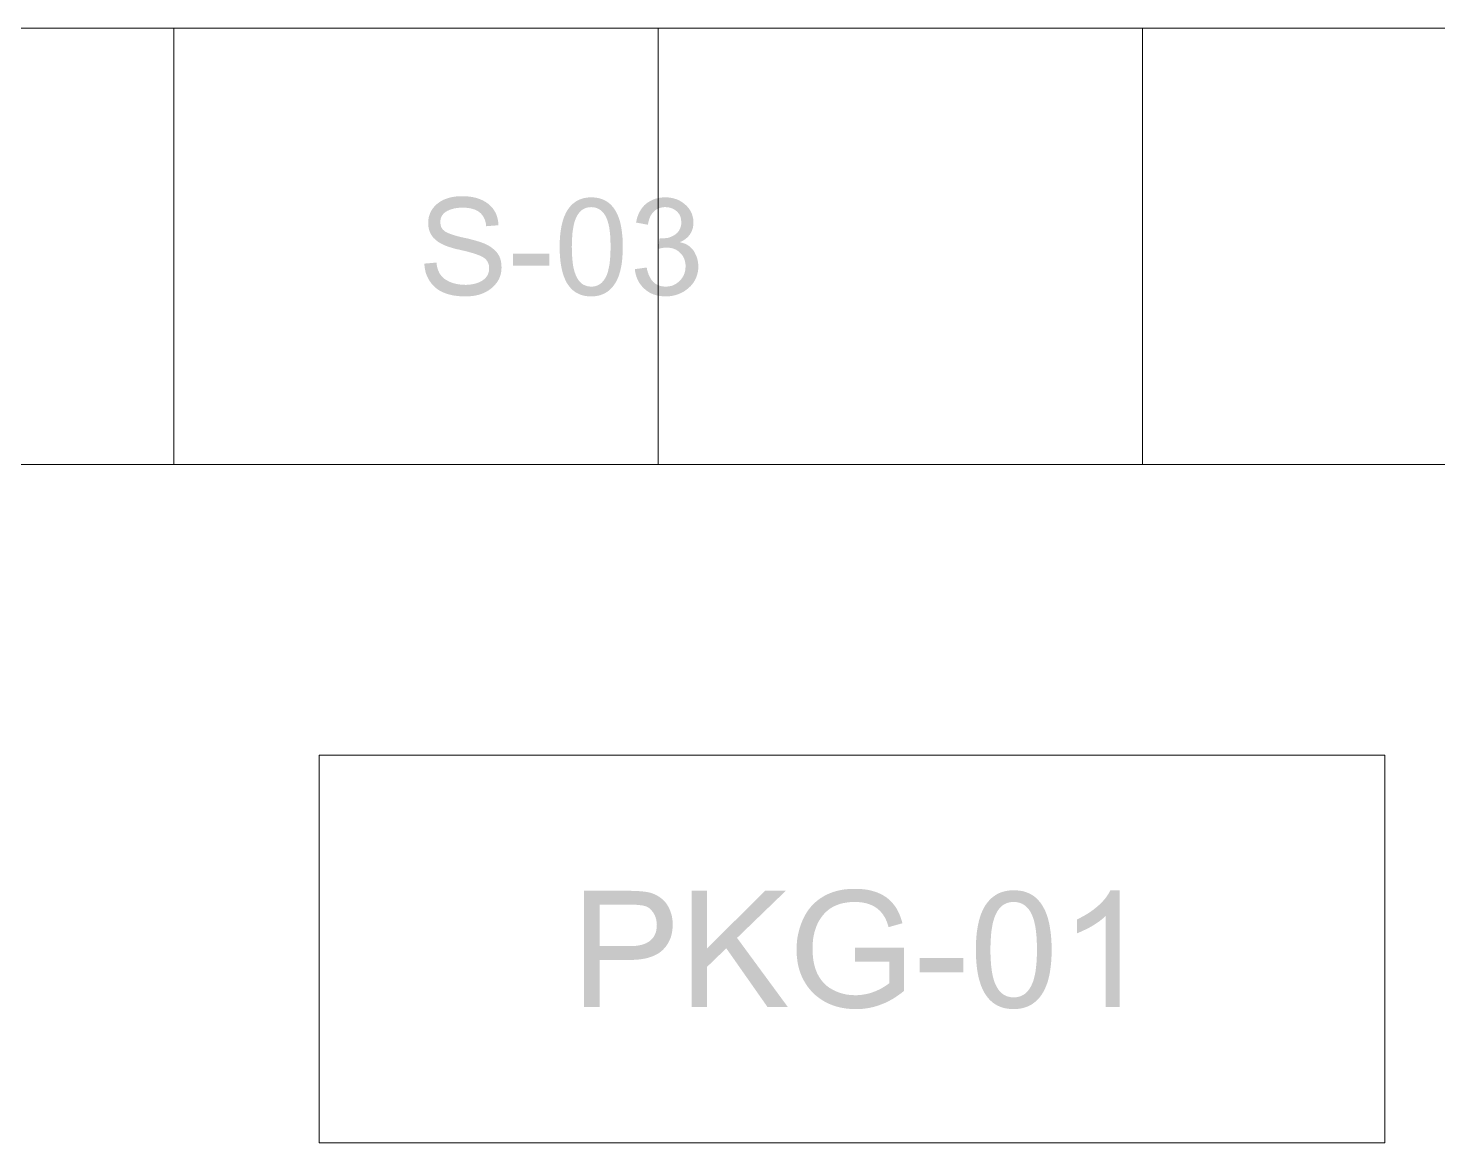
# Model space of a CAD drawing. Header units: millimetres. Extents: x -1336 to 24201, y -1370 to 16142.
# Drawn here: x 850 to 2305, y 900 to 2050 of the extents above; entities that cross this region are included whole.
import ezdxf

# ---------------------------------------------------------------- set-up
doc = ezdxf.new("R2010")
doc.units = ezdxf.units.MM
for name, color, linetype, lineweight in [('A-ANNO-TEXT', 7, 'Continuous', 13), ('A-FURN-GEN', 7, 'Continuous', 13), ('A-STOR-RACK', 7, 'Continuous', 13)]:
    doc.layers.add(name, color=color, linetype=linetype, lineweight=lineweight)

msp = doc.modelspace()

# ---------------------------------------------------------------- hatches: boundary and pattern name
at = {"layer": 'A-ANNO-TEXT'}
h = msp.add_hatch(color=7, dxfattribs=at)
h.paths.add_polyline_path([(1322.4, 1845.7), (1322.3, 1846.8), (1322.2, 1848), (1322, 1849.1), (1321.7, 1850.1), (1321.4, 1851.2), (1321.1, 1852.2), (1320.7, 1853.1), (1320.3, 1854), (1319.9, 1854.9), (1319.4, 1855.8), (1318.8, 1856.6), (1318.3, 1857.3), (1317.6, 1858.1), (1317, 1858.8), (1316.3, 1859.4), (1315.6, 1860), (1314.8, 1860.6), (1314, 1861.2), (1313.1, 1861.7), (1312.2, 1862.1), (1311.2, 1862.6), (1310.3, 1863), (1309.2, 1863.3), (1308.2, 1863.6), (1307.1, 1863.9), (1305.9, 1864.2), (1304.7, 1864.4), (1303.5, 1864.5), (1302.2, 1864.7), (1300.9, 1864.8), (1299.6, 1864.8), (1298.2, 1864.8), (1296.9, 1864.8), (1295.7, 1864.8), (1294.5, 1864.7), (1293.3, 1864.6), (1292.1, 1864.5), (1291, 1864.3), (1289.9, 1864.1), (1288.9, 1863.9), (1287.9, 1863.6), (1286.9, 1863.3), (1285.9, 1863), (1285, 1862.7), (1284.1, 1862.3), (1283.2, 1861.9), (1282.3, 1861.5), (1281.5, 1861), (1280.7, 1860.5), (1280, 1860), (1279.3, 1859.5), (1278.7, 1858.9), (1278.1, 1858.3), (1277.6, 1857.7), (1277.1, 1857), (1276.7, 1856.3), (1276.3, 1855.6), (1276, 1854.9), (1275.7, 1854.1), (1275.5, 1853.3), (1275.3, 1852.5), (1275.2, 1851.7), (1275.1, 1850.8), (1275.1, 1849.9), (1275.1, 1849.1), (1275.2, 1848.3), (1275.3, 1847.6), (1275.4, 1846.9), (1275.6, 1846.2), (1275.8, 1845.5), (1276, 1844.9), (1276.3, 1844.2), (1276.7, 1843.7), (1277, 1843.1), (1277.4, 1842.6), (1277.9, 1842), (1278.4, 1841.6), (1278.9, 1841.1), (1279.4, 1840.7), (1280, 1840.2), (1280.7, 1839.8), (1281.4, 1839.5), (1282.2, 1839.1), (1283.1, 1838.7), (1284, 1838.3), (1285, 1837.9), (1286.1, 1837.5), (1287.3, 1837.1), (1288.5, 1836.7), (1289.8, 1836.3), (1291.1, 1835.9), (1292.5, 1835.5), (1294.1, 1835.1), (1295.6, 1834.7), (1297.3, 1834.3), (1299, 1833.9), (1302, 1833.3), (1304.9, 1832.6), (1307.6, 1831.9), (1310.2, 1831.2), (1312.7, 1830.5), (1315, 1829.8), (1317.2, 1829.1), (1319.2, 1828.3), (1321.2, 1827.6), (1323, 1826.7), (1324.8, 1825.7), (1326.5, 1824.7), (1328.2, 1823.5), (1329.7, 1822.3), (1331.2, 1820.9), (1332.7, 1819.4), (1333.4, 1818.7), (1334, 1817.9), (1334.6, 1817), (1335.1, 1816.2), (1335.6, 1815.3), (1336.1, 1814.3), (1336.5, 1813.4), (1336.9, 1812.4), (1337.2, 1811.3), (1337.5, 1810.3), (1337.7, 1809.2), (1337.9, 1808.1), (1338.1, 1806.9), (1338.2, 1805.7), (1338.2, 1804.5), (1338.3, 1803.2), (1338.2, 1801.6), (1338.1, 1800.1), (1337.9, 1798.6), (1337.6, 1797.1), (1337.3, 1795.6), (1336.8, 1794.2), (1336.3, 1792.8), (1335.7, 1791.4), (1335, 1790.1), (1334.3, 1788.8), (1333.4, 1787.6), (1332.5, 1786.4), (1331.5, 1785.2), (1330.4, 1784), (1329.2, 1782.9), (1328, 1781.8), (1326.7, 1780.8), (1325.3, 1779.8), (1323.9, 1778.9), (1322.5, 1778.1), (1321, 1777.3), (1319.4, 1776.6), (1317.8, 1776), (1316.2, 1775.4), (1314.5, 1774.9), (1312.7, 1774.5), (1310.9, 1774.1), (1309.1, 1773.8), (1307.2, 1773.6), (1305.3, 1773.4), (1303.3, 1773.3), (1301.2, 1773.3), (1298.6, 1773.3), (1296.1, 1773.4), (1293.7, 1773.6), (1291.4, 1773.9), (1289.1, 1774.2), (1286.9, 1774.6), (1284.8, 1775.1), (1282.8, 1775.6), (1280.9, 1776.3), (1279, 1777), (1277.3, 1777.7), (1275.6, 1778.6), (1274, 1779.5), (1272.5, 1780.5), (1271, 1781.6), (1269.7, 1782.7), (1268.4, 1783.9), (1267.2, 1785.1), (1266.1, 1786.4), (1265.1, 1787.8), (1264.1, 1789.1), (1263.2, 1790.6), (1262.4, 1792), (1261.7, 1793.5), (1261, 1795.1), (1260.4, 1796.7), (1259.9, 1798.3), (1259.5, 1800), (1259.2, 1801.7), (1258.9, 1803.5), (1258.7, 1805.3), (1258.6, 1807.1), (1271.1, 1808.2), (1271.3, 1806.7), (1271.5, 1805.3), (1271.7, 1803.9), (1272.1, 1802.6), (1272.4, 1801.4), (1272.9, 1800.1), (1273.4, 1799), (1273.9, 1797.8), (1274.5, 1796.8), (1275.2, 1795.8), (1275.9, 1794.8), (1276.7, 1793.9), (1277.5, 1793), (1278.4, 1792.2), (1279.4, 1791.4), (1280.4, 1790.7), (1281.5, 1790.1), (1282.6, 1789.4), (1283.7, 1788.9), (1284.8, 1788.3), (1286, 1787.8), (1287.2, 1787.4), (1288.4, 1787), (1289.7, 1786.6), (1291, 1786.3), (1292.3, 1786), (1293.6, 1785.8), (1295, 1785.6), (1296.4, 1785.4), (1297.8, 1785.3), (1299.2, 1785.3), (1300.7, 1785.2), (1302.1, 1785.2), (1303.4, 1785.3), (1304.7, 1785.4), (1306, 1785.5), (1307.2, 1785.7), (1308.4, 1785.9), (1309.6, 1786.1), (1310.7, 1786.4), (1311.8, 1786.7), (1312.9, 1787), (1314, 1787.4), (1315, 1787.8), (1315.9, 1788.2), (1316.9, 1788.7), (1317.8, 1789.2), (1318.7, 1789.8), (1319.5, 1790.4), (1320.3, 1791), (1321, 1791.6), (1321.7, 1792.3), (1322.3, 1793), (1322.8, 1793.7), (1323.3, 1794.4), (1323.8, 1795.2), (1324.2, 1796), (1324.5, 1796.8), (1324.8, 1797.6), (1325.1, 1798.5), (1325.3, 1799.4), (1325.4, 1800.3), (1325.5, 1801.2), (1325.5, 1802.2), (1325.5, 1803.2), (1325.4, 1804.2), (1325.3, 1805.1), (1325.1, 1806), (1324.8, 1806.9), (1324.5, 1807.7), (1324.1, 1808.5), (1323.7, 1809.3), (1323.2, 1810), (1322.7, 1810.7), (1322.1, 1811.4), (1321.5, 1812), (1320.8, 1812.6), (1320, 1813.1), (1319.2, 1813.7), (1318.3, 1814.2), (1317.4, 1814.6), (1316.4, 1815.1), (1315.3, 1815.6), (1314.2, 1816), (1312.9, 1816.5), (1311.6, 1817), (1310.2, 1817.4), (1308.8, 1817.9), (1307.2, 1818.3), (1305.6, 1818.8), (1303.9, 1819.3), (1302.1, 1819.7), (1300.3, 1820.2), (1298.4, 1820.6), (1296.4, 1821.1), (1294.3, 1821.6), (1292.2, 1822), (1290.2, 1822.5), (1288.3, 1823), (1286.5, 1823.6), (1284.7, 1824.1), (1283, 1824.7), (1281.3, 1825.3), (1279.8, 1825.9), (1278.3, 1826.6), (1276.9, 1827.3), (1275.6, 1828), (1274.3, 1828.7), (1273.1, 1829.4), (1272, 1830.2), (1271, 1831), (1270, 1831.8), (1269.1, 1832.7), (1268.2, 1833.5), (1267.5, 1834.4), (1266.7, 1835.4), (1266.1, 1836.3), (1265.5, 1837.3), (1264.9, 1838.4), (1264.4, 1839.4), (1264, 1840.5), (1263.6, 1841.6), (1263.3, 1842.8), (1263, 1844), (1262.8, 1845.2), (1262.7, 1846.4), (1262.6, 1847.7), (1262.6, 1849), (1262.6, 1850.5), (1262.7, 1851.9), (1262.9, 1853.4), (1263.1, 1854.8), (1263.5, 1856.1), (1263.9, 1857.4), (1264.4, 1858.7), (1264.9, 1860), (1265.5, 1861.2), (1266.2, 1862.4), (1267, 1863.6), (1267.8, 1864.7), (1268.8, 1865.8), (1269.8, 1866.8), (1270.8, 1867.9), (1272, 1868.9), (1273.2, 1869.8), (1274.4, 1870.7), (1275.7, 1871.5), (1277.1, 1872.3), (1278.5, 1873), (1280, 1873.6), (1281.5, 1874.2), (1283.1, 1874.7), (1284.7, 1875.2), (1286.4, 1875.6), (1288.1, 1875.9), (1289.9, 1876.2), (1291.8, 1876.4), (1293.7, 1876.6), (1295.6, 1876.7), (1297.6, 1876.7), (1299.7, 1876.7), (1301.7, 1876.6), (1303.6, 1876.4), (1305.5, 1876.2), (1307.4, 1875.9), (1309.2, 1875.6), (1310.9, 1875.2), (1312.6, 1874.8), (1314.3, 1874.2), (1315.9, 1873.7), (1317.4, 1873), (1318.9, 1872.3), (1320.4, 1871.5), (1321.8, 1870.7), (1323.1, 1869.8), (1324.4, 1868.9), (1325.6, 1867.9), (1326.8, 1866.8), (1327.9, 1865.7), (1328.9, 1864.6), (1329.8, 1863.4), (1330.6, 1862.1), (1331.4, 1860.8), (1332.1, 1859.4), (1332.8, 1858), (1333.3, 1856.6), (1333.8, 1855), (1334.2, 1853.5), (1334.6, 1851.9), (1334.8, 1850.2), (1335, 1848.5), (1335.1, 1846.7), (1322.4, 1845.7)])
h.paths.add_polyline_path([(1387.5, 1805), (1350, 1805), (1350, 1817.4), (1387.5, 1817.4), (1387.5, 1805)])
h.paths.add_polyline_path([(1430.8, 1875.5), (1432.8, 1875.4), (1434.8, 1875.3), (1436.7, 1875), (1438.5, 1874.7), (1440.2, 1874.2), (1441.9, 1873.7), (1443.5, 1873), (1445.1, 1872.3), (1446.6, 1871.4), (1448, 1870.5), (1449.4, 1869.4), (1450.7, 1868.3), (1451.9, 1867), (1453.1, 1865.7), (1454.2, 1864.2), (1455.3, 1862.7), (1456.3, 1861), (1457.2, 1859.3), (1458.1, 1857.4), (1458.9, 1855.5), (1459.6, 1853.4), (1460.3, 1851.3), (1460.9, 1849), (1461.4, 1846.7), (1461.9, 1844.3), (1462.3, 1841.7), (1462.6, 1839.1), (1462.9, 1836.3), (1463.2, 1833.5), (1463.3, 1830.5), (1463.4, 1827.5), (1463.4, 1824.3), (1463.4, 1821.1), (1463.3, 1818.1), (1463.1, 1815.1), (1462.9, 1812.2), (1462.6, 1809.5), (1462.3, 1806.8), (1461.8, 1804.2), (1461.3, 1801.8), (1460.8, 1799.4), (1460.1, 1797.2), (1459.5, 1795), (1458.7, 1793), (1457.9, 1791.1), (1457, 1789.2), (1456, 1787.5), (1455, 1785.9), (1453.9, 1784.4), (1452.8, 1782.9), (1451.6, 1781.6), (1450.3, 1780.4), (1449, 1779.2), (1447.7, 1778.2), (1446.2, 1777.3), (1444.8, 1776.4), (1443.2, 1775.7), (1441.6, 1775.1), (1440, 1774.5), (1438.3, 1774.1), (1436.5, 1773.7), (1434.7, 1773.5), (1432.8, 1773.3), (1430.8, 1773.3), (1428.8, 1773.3), (1426.9, 1773.5), (1425, 1773.7), (1423.2, 1774.1), (1421.5, 1774.5), (1419.8, 1775.1), (1418.2, 1775.7), (1416.6, 1776.5), (1415.1, 1777.3), (1413.7, 1778.3), (1412.3, 1779.3), (1411, 1780.5), (1409.8, 1781.7), (1408.6, 1783.1), (1407.5, 1784.5), (1406.4, 1786.1), (1405.4, 1787.7), (1404.5, 1789.4), (1403.7, 1791.3), (1402.9, 1793.2), (1402.1, 1795.3), (1401.5, 1797.4), (1400.9, 1799.7), (1400.3, 1802), (1399.9, 1804.4), (1399.4, 1807), (1399.1, 1809.6), (1398.8, 1812.4), (1398.6, 1815.2), (1398.4, 1818.1), (1398.3, 1821.2), (1398.3, 1824.3), (1398.3, 1827.5), (1398.4, 1830.6), (1398.6, 1833.5), (1398.8, 1836.4), (1399.1, 1839.2), (1399.5, 1841.9), (1399.9, 1844.4), (1400.4, 1846.9), (1401, 1849.2), (1401.6, 1851.5), (1402.3, 1853.6), (1403, 1855.7), (1403.9, 1857.6), (1404.7, 1859.5), (1405.7, 1861.2), (1406.7, 1862.8), (1407.8, 1864.4), (1408.9, 1865.8), (1410.1, 1867.1), (1411.4, 1868.4), (1412.7, 1869.5), (1414.1, 1870.5), (1415.5, 1871.5), (1417, 1872.3), (1418.5, 1873.1), (1420.1, 1873.7), (1421.7, 1874.2), (1423.4, 1874.7), (1425.2, 1875), (1427, 1875.3), (1428.9, 1875.4), (1430.8, 1875.5)])
h.paths.add_polyline_path([(1430.8, 1783.4), (1432, 1783.4), (1433.2, 1783.5), (1434.4, 1783.7), (1435.5, 1784), (1436.5, 1784.3), (1437.6, 1784.7), (1438.6, 1785.2), (1439.5, 1785.8), (1440.4, 1786.4), (1441.3, 1787.1), (1442.1, 1787.9), (1442.9, 1788.8), (1443.7, 1789.7), (1444.4, 1790.7), (1445.1, 1791.8), (1445.8, 1793), (1446.4, 1794.2), (1447, 1795.6), (1447.5, 1797), (1448, 1798.5), (1448.4, 1800.2), (1448.8, 1801.9), (1449.2, 1803.7), (1449.6, 1805.6), (1449.9, 1807.6), (1450.1, 1809.7), (1450.3, 1811.9), (1450.5, 1814.2), (1450.6, 1816.6), (1450.7, 1819.1), (1450.8, 1821.6), (1450.8, 1824.3), (1450.8, 1826.2), (1450.8, 1828), (1450.7, 1829.8), (1450.7, 1831.5), (1450.6, 1833.2), (1450.5, 1834.8), (1450.4, 1836.3), (1450.3, 1837.8), (1450.1, 1839.3), (1450, 1840.7), (1449.8, 1842.1), (1449.6, 1843.4), (1449.4, 1844.7), (1449.1, 1845.9), (1448.9, 1847), (1448.6, 1848.2), (1448, 1850.3), (1447.4, 1852.2), (1446.6, 1854.1), (1445.8, 1855.7), (1445, 1857.3), (1444, 1858.7), (1443, 1860), (1441.9, 1861.1), (1440.8, 1862.1), (1439.5, 1863), (1438.2, 1863.7), (1436.9, 1864.3), (1435.4, 1864.8), (1433.9, 1865.1), (1432.3, 1865.3), (1430.7, 1865.4), (1429.5, 1865.3), (1428.3, 1865.2), (1427.2, 1865), (1426.1, 1864.8), (1425, 1864.4), (1424, 1864), (1423, 1863.5), (1422, 1862.9), (1421.1, 1862.3), (1420.3, 1861.6), (1419.4, 1860.8), (1418.6, 1859.9), (1417.9, 1858.9), (1417.1, 1857.9), (1416.5, 1856.8), (1415.8, 1855.6), (1415.2, 1854.4), (1414.7, 1853), (1414.1, 1851.6), (1413.6, 1850), (1413.2, 1848.4), (1412.8, 1846.7), (1412.4, 1844.8), (1412.1, 1842.9), (1411.8, 1840.9), (1411.5, 1838.8), (1411.3, 1836.6), (1411.2, 1834.4), (1411, 1832), (1410.9, 1829.5), (1410.9, 1827), (1410.8, 1824.3), (1410.9, 1822.5), (1410.9, 1820.7), (1410.9, 1818.9), (1411, 1817.2), (1411.1, 1815.6), (1411.2, 1814), (1411.3, 1812.4), (1411.4, 1810.9), (1411.6, 1809.5), (1411.7, 1808.1), (1411.9, 1806.7), (1412.1, 1805.4), (1412.3, 1804.1), (1412.6, 1802.9), (1412.8, 1801.8), (1413.1, 1800.6), (1413.7, 1798.5), (1414.4, 1796.6), (1415.1, 1794.7), (1415.9, 1793), (1416.8, 1791.5), (1417.7, 1790.1), (1418.7, 1788.8), (1419.8, 1787.7), (1420.9, 1786.7), (1422.1, 1785.8), (1423.4, 1785.1), (1424.8, 1784.5), (1426.2, 1784), (1427.7, 1783.7), (1429.2, 1783.5), (1430.8, 1783.4)])
h.paths.add_polyline_path([(1522.6, 1829.1), (1523.8, 1828.8), (1524.9, 1828.6), (1526, 1828.2), (1527, 1827.9), (1528, 1827.5), (1529, 1827), (1529.9, 1826.5), (1530.8, 1826), (1531.6, 1825.4), (1532.5, 1824.8), (1533.3, 1824.1), (1534, 1823.4), (1534.7, 1822.6), (1535.4, 1821.8), (1536.1, 1821), (1536.7, 1820.1), (1537.8, 1818.3), (1538.7, 1816.4), (1539.6, 1814.5), (1540.2, 1812.6), (1540.7, 1810.6), (1541.1, 1808.6), (1541.3, 1806.6), (1541.4, 1804.5), (1541.4, 1802.8), (1541.3, 1801.1), (1541.1, 1799.5), (1540.8, 1798), (1540.4, 1796.4), (1540, 1794.9), (1539.5, 1793.5), (1538.9, 1792), (1538.3, 1790.7), (1537.5, 1789.3), (1536.7, 1788), (1535.8, 1786.7), (1534.9, 1785.5), (1533.8, 1784.3), (1532.7, 1783.2), (1531.5, 1782.1), (1530.2, 1781), (1528.9, 1780), (1527.6, 1779.1), (1526.3, 1778.2), (1524.9, 1777.4), (1523.5, 1776.7), (1522, 1776.1), (1520.6, 1775.5), (1519.1, 1775), (1517.5, 1774.5), (1516, 1774.2), (1514.4, 1773.8), (1512.8, 1773.6), (1511.1, 1773.4), (1509.4, 1773.3), (1507.7, 1773.3), (1506.1, 1773.3), (1504.5, 1773.4), (1502.9, 1773.6), (1501.4, 1773.8), (1499.9, 1774), (1498.4, 1774.4), (1497, 1774.8), (1495.6, 1775.2), (1494.3, 1775.7), (1493, 1776.3), (1491.7, 1776.9), (1490.5, 1777.6), (1489.3, 1778.4), (1488.1, 1779.2), (1487, 1780.1), (1485.9, 1781), (1484.8, 1782), (1483.8, 1783), (1482.9, 1784.1), (1482, 1785.2), (1481.2, 1786.3), (1480.4, 1787.5), (1479.7, 1788.7), (1479.1, 1790), (1478.5, 1791.2), (1477.9, 1792.6), (1477.4, 1794), (1477, 1795.4), (1476.6, 1796.8), (1476.3, 1798.3), (1476.1, 1799.8), (1475.9, 1801.4), (1488.1, 1803.1), (1488.4, 1801.9), (1488.6, 1800.7), (1488.9, 1799.6), (1489.2, 1798.5), (1489.6, 1797.4), (1489.9, 1796.4), (1490.3, 1795.4), (1490.7, 1794.5), (1491.2, 1793.6), (1491.6, 1792.7), (1492.1, 1791.9), (1492.6, 1791.1), (1493.1, 1790.3), (1493.7, 1789.6), (1494.3, 1788.9), (1494.8, 1788.3), (1495.5, 1787.7), (1496.1, 1787.2), (1496.8, 1786.6), (1497.5, 1786.2), (1498.2, 1785.7), (1498.9, 1785.3), (1499.7, 1784.9), (1500.5, 1784.6), (1501.3, 1784.3), (1502.2, 1784.1), (1503, 1783.9), (1503.9, 1783.7), (1504.8, 1783.6), (1505.8, 1783.5), (1506.7, 1783.4), (1507.7, 1783.4), (1508.8, 1783.4), (1509.8, 1783.5), (1510.8, 1783.6), (1511.8, 1783.8), (1512.8, 1784), (1513.8, 1784.2), (1514.7, 1784.5), (1515.6, 1784.9), (1516.5, 1785.3), (1517.4, 1785.7), (1518.3, 1786.2), (1519.1, 1786.8), (1519.9, 1787.4), (1520.7, 1788), (1521.5, 1788.7), (1522.3, 1789.4), (1523, 1790.2), (1523.7, 1791), (1524.3, 1791.8), (1524.9, 1792.6), (1525.4, 1793.5), (1525.9, 1794.3), (1526.4, 1795.2), (1526.7, 1796.1), (1527.1, 1797.1), (1527.4, 1798), (1527.7, 1799), (1527.9, 1800), (1528, 1801), (1528.1, 1802.1), (1528.2, 1803.1), (1528.2, 1804.2), (1528.2, 1805.2), (1528.2, 1806.2), (1528, 1807.2), (1527.9, 1808.2), (1527.7, 1809.2), (1527.5, 1810.1), (1527.2, 1811), (1526.9, 1811.9), (1526.5, 1812.7), (1526.1, 1813.6), (1525.7, 1814.4), (1525.2, 1815.2), (1524.7, 1815.9), (1524.1, 1816.7), (1523.5, 1817.4), (1522.8, 1818.1), (1522.1, 1818.8), (1521.4, 1819.4), (1520.7, 1820), (1519.9, 1820.5), (1519.1, 1821), (1518.3, 1821.5), (1517.4, 1821.9), (1516.6, 1822.3), (1515.7, 1822.6), (1514.7, 1822.9), (1513.8, 1823.1), (1512.8, 1823.3), (1511.8, 1823.4), (1510.8, 1823.5), (1509.7, 1823.6), (1508.7, 1823.6), (1507.8, 1823.6), (1506.8, 1823.6), (1505.8, 1823.5), (1504.7, 1823.3), (1503.6, 1823.1), (1502.5, 1822.9), (1501.3, 1822.6), (1500, 1822.3), (1501.4, 1833.1), (1502.6, 1833.1), (1503.8, 1833.1), (1504.8, 1833.2), (1505.8, 1833.2), (1506.8, 1833.3), (1507.6, 1833.4), (1508.5, 1833.5), (1509.2, 1833.6), (1509.9, 1833.7), (1510.7, 1833.9), (1511.5, 1834.1), (1512.2, 1834.4), (1513.1, 1834.7), (1513.9, 1835.1), (1514.7, 1835.5), (1515.6, 1835.9), (1516.5, 1836.4), (1517.3, 1836.9), (1518.1, 1837.5), (1518.9, 1838.2), (1519.6, 1838.8), (1520.3, 1839.6), (1520.9, 1840.4), (1521.5, 1841.2), (1522, 1842.1), (1522.5, 1843), (1522.9, 1844), (1523.2, 1845.1), (1523.5, 1846.2), (1523.7, 1847.3), (1523.8, 1848.5), (1523.8, 1849.8), (1523.8, 1850.7), (1523.7, 1851.6), (1523.6, 1852.4), (1523.5, 1853.3), (1523.3, 1854.1), (1523.1, 1854.9), (1522.9, 1855.6), (1522.6, 1856.4), (1522.2, 1857.1), (1521.9, 1857.7), (1521.5, 1858.4), (1521, 1859), (1520.5, 1859.6), (1520, 1860.2), (1519.5, 1860.8), (1518.9, 1861.3), (1517.6, 1862.2), (1516.3, 1863.1), (1514.9, 1863.8), (1513.5, 1864.4), (1512.1, 1864.8), (1510.6, 1865.1), (1509, 1865.3), (1507.4, 1865.4), (1506.5, 1865.4), (1505.6, 1865.3), (1504.7, 1865.2), (1503.9, 1865.1), (1503.1, 1864.9), (1502.2, 1864.7), (1501.5, 1864.5), (1500.7, 1864.2), (1499.9, 1863.9), (1499.2, 1863.5), (1498.5, 1863.2), (1497.8, 1862.7), (1497.2, 1862.3), (1496.5, 1861.8), (1495.9, 1861.2), (1495.3, 1860.7), (1494.8, 1860.1), (1494.2, 1859.4), (1493.7, 1858.8), (1493.2, 1858.1), (1492.7, 1857.3), (1492.3, 1856.6), (1491.9, 1855.8), (1491.5, 1855), (1491.2, 1854.1), (1490.8, 1853.2), (1490.5, 1852.3), (1490.3, 1851.4), (1490, 1850.4), (1489.8, 1849.4), (1489.6, 1848.3), (1489.4, 1847.2), (1477.1, 1849.5), (1477.5, 1851.1), (1477.8, 1852.6), (1478.2, 1854.1), (1478.7, 1855.6), (1479.2, 1857), (1479.7, 1858.3), (1480.3, 1859.6), (1481, 1860.9), (1481.7, 1862.1), (1482.4, 1863.2), (1483.2, 1864.3), (1484, 1865.3), (1484.8, 1866.3), (1485.7, 1867.3), (1486.7, 1868.2), (1487.7, 1869), (1488.7, 1869.8), (1489.8, 1870.5), (1490.9, 1871.2), (1492, 1871.8), (1493.1, 1872.4), (1494.2, 1872.9), (1495.4, 1873.4), (1496.6, 1873.9), (1497.9, 1874.2), (1499.1, 1874.6), (1500.4, 1874.8), (1501.7, 1875.1), (1503, 1875.2), (1504.4, 1875.4), (1505.8, 1875.5), (1507.2, 1875.5), (1508.7, 1875.4), (1510.2, 1875.4), (1511.7, 1875.2), (1513.1, 1875), (1514.6, 1874.7), (1515.9, 1874.4), (1517.3, 1874), (1518.6, 1873.6), (1519.9, 1873.1), (1521.2, 1872.5), (1522.4, 1871.9), (1523.6, 1871.2), (1524.7, 1870.5), (1525.8, 1869.7), (1526.9, 1868.9), (1528, 1867.9), (1529, 1867), (1530, 1866), (1530.8, 1865), (1531.7, 1864), (1532.4, 1862.9), (1533.1, 1861.8), (1533.7, 1860.7), (1534.3, 1859.6), (1534.8, 1858.4), (1535.2, 1857.2), (1535.5, 1856), (1535.8, 1854.7), (1536.1, 1853.5), (1536.2, 1852.2), (1536.3, 1850.8), (1536.4, 1849.5), (1536.3, 1847.8), (1536.1, 1846.1), (1535.9, 1844.5), (1535.5, 1843), (1535, 1841.5), (1534.4, 1840.1), (1533.7, 1838.8), (1532.9, 1837.5), (1532, 1836.2), (1531, 1835.1), (1529.9, 1834), (1528.6, 1832.9), (1527.3, 1831.9), (1525.9, 1831), (1524.3, 1830.2), (1522.6, 1829.4), (1522.6, 1829.1)])
h = msp.add_hatch(color=7, dxfattribs=at)
h.paths.add_polyline_path([(1423.5, 1160), (1468.8, 1160), (1471.4, 1160), (1473.9, 1159.9), (1476.4, 1159.9), (1478.7, 1159.7), (1481, 1159.6), (1483.2, 1159.4), (1485.2, 1159.2), (1487.2, 1158.9), (1489.1, 1158.6), (1491, 1158.2), (1492.9, 1157.7), (1494.7, 1157), (1496.5, 1156.3), (1498.2, 1155.4), (1499.9, 1154.5), (1501.6, 1153.4), (1503.2, 1152.2), (1504.7, 1151), (1506.1, 1149.6), (1507.4, 1148.2), (1508.6, 1146.6), (1509.7, 1144.9), (1510.7, 1143.2), (1511.6, 1141.3), (1512.4, 1139.4), (1513.1, 1137.4), (1513.7, 1135.5), (1514.2, 1133.5), (1514.5, 1131.5), (1514.8, 1129.4), (1515, 1127.4), (1515, 1125.3), (1515, 1123.2), (1514.8, 1121.2), (1514.6, 1119.3), (1514.3, 1117.4), (1514, 1115.6), (1513.5, 1113.8), (1513, 1112), (1512.3, 1110.3), (1511.6, 1108.7), (1510.8, 1107.1), (1510, 1105.6), (1509, 1104.1), (1508, 1102.6), (1506.8, 1101.3), (1505.6, 1099.9), (1504.3, 1098.6), (1502.9, 1097.4), (1501.5, 1096.3), (1499.9, 1095.2), (1498.2, 1094.3), (1496.4, 1093.4), (1494.5, 1092.5), (1492.5, 1091.8), (1490.4, 1091.1), (1488.2, 1090.5), (1485.9, 1090), (1483.5, 1089.6), (1481, 1089.2), (1478.5, 1089), (1475.8, 1088.8), (1473, 1088.7), (1470.1, 1088.6), (1439.4, 1088.6), (1439.4, 1040), (1423.5, 1040), (1423.5, 1160)])
h.paths.add_polyline_path([(1439.4, 1102.9), (1470.2, 1102.9), (1472, 1102.9), (1473.7, 1103), (1475.3, 1103.1), (1476.9, 1103.2), (1478.4, 1103.4), (1479.9, 1103.6), (1481.3, 1103.9), (1482.6, 1104.2), (1483.9, 1104.6), (1485.2, 1105), (1486.4, 1105.5), (1487.5, 1105.9), (1488.6, 1106.5), (1489.6, 1107.1), (1490.6, 1107.7), (1491.5, 1108.3), (1492.3, 1109.1), (1493.1, 1109.8), (1493.9, 1110.6), (1494.6, 1111.4), (1495.2, 1112.3), (1495.8, 1113.2), (1496.3, 1114.2), (1496.8, 1115.2), (1497.2, 1116.3), (1497.6, 1117.3), (1497.9, 1118.5), (1498.1, 1119.7), (1498.3, 1120.9), (1498.4, 1122.1), (1498.5, 1123.5), (1498.6, 1124.8), (1498.5, 1126.6), (1498.3, 1128.3), (1498, 1130), (1497.6, 1131.6), (1497.1, 1133.2), (1496.5, 1134.7), (1495.7, 1136.1), (1494.9, 1137.5), (1493.9, 1138.8), (1492.9, 1140), (1491.9, 1141.1), (1490.8, 1142), (1489.6, 1142.8), (1488.4, 1143.5), (1487.1, 1144), (1485.8, 1144.4), (1485.1, 1144.6), (1484.4, 1144.7), (1483.6, 1144.9), (1482.8, 1145), (1482, 1145.1), (1481.1, 1145.2), (1480.1, 1145.3), (1479.2, 1145.4), (1478.1, 1145.5), (1477.1, 1145.6), (1476, 1145.6), (1474.9, 1145.7), (1473.7, 1145.7), (1472.5, 1145.7), (1471.2, 1145.8), (1469.9, 1145.8), (1439.4, 1145.8), (1439.4, 1102.9)])
h.paths.add_polyline_path([(1633.9, 1040), (1612.9, 1040), (1570.3, 1100.7), (1550.5, 1081.6), (1550.5, 1040), (1534.7, 1040), (1534.7, 1160), (1550.5, 1160), (1550.5, 1100.5), (1610.2, 1160), (1631.7, 1160), (1581.4, 1111.4), (1633.9, 1040)])
h.paths.add_polyline_path([(1753.9, 1056.8), (1751, 1054.5), (1748.1, 1052.4), (1745.2, 1050.4), (1742.3, 1048.5), (1739.3, 1046.9), (1736.3, 1045.3), (1733.2, 1043.9), (1730.1, 1042.7), (1727, 1041.6), (1723.9, 1040.6), (1720.7, 1039.8), (1717.5, 1039.1), (1714.2, 1038.6), (1710.9, 1038.2), (1707.6, 1038), (1704.3, 1038), (1700.9, 1038), (1697.5, 1038.2), (1694.3, 1038.5), (1691.1, 1039), (1688.1, 1039.6), (1685.1, 1040.3), (1682.2, 1041.2), (1679.3, 1042.2), (1676.6, 1043.3), (1673.9, 1044.5), (1671.4, 1045.9), (1668.9, 1047.4), (1666.5, 1049.1), (1664.2, 1050.8), (1661.9, 1052.7), (1659.8, 1054.8), (1657.7, 1056.9), (1655.8, 1059.2), (1654, 1061.5), (1652.4, 1063.9), (1650.9, 1066.4), (1649.5, 1069), (1648.2, 1071.6), (1647.1, 1074.4), (1646.1, 1077.2), (1645.2, 1080.1), (1644.5, 1083.1), (1643.9, 1086.2), (1643.5, 1089.4), (1643.1, 1092.7), (1642.9, 1096.1), (1642.9, 1099.5), (1642.9, 1101.6), (1643, 1103.7), (1643.1, 1105.8), (1643.3, 1107.9), (1643.5, 1109.9), (1643.8, 1112), (1644.2, 1114), (1644.6, 1116), (1645.1, 1117.9), (1645.6, 1119.9), (1646.1, 1121.8), (1646.8, 1123.7), (1647.4, 1125.6), (1648.2, 1127.5), (1648.9, 1129.4), (1649.8, 1131.2), (1650.7, 1133), (1651.6, 1134.8), (1652.6, 1136.5), (1653.6, 1138.2), (1654.7, 1139.8), (1655.9, 1141.3), (1657.1, 1142.8), (1658.3, 1144.3), (1659.6, 1145.7), (1661, 1147), (1662.4, 1148.3), (1663.8, 1149.5), (1665.3, 1150.7), (1666.9, 1151.9), (1668.5, 1152.9), (1670.2, 1154), (1671.9, 1155), (1673.6, 1155.9), (1675.4, 1156.7), (1677.3, 1157.5), (1679.2, 1158.2), (1681.1, 1158.9), (1683.1, 1159.5), (1685.1, 1160), (1687.2, 1160.5), (1689.3, 1160.9), (1691.5, 1161.3), (1693.7, 1161.5), (1696, 1161.8), (1698.3, 1161.9), (1700.7, 1162), (1703.1, 1162), (1705.6, 1162), (1708, 1161.9), (1710.4, 1161.7), (1712.7, 1161.5), (1715, 1161.2), (1717.2, 1160.8), (1719.3, 1160.3), (1721.3, 1159.8), (1723.3, 1159.2), (1725.3, 1158.6), (1727.1, 1157.8), (1728.9, 1157.1), (1730.7, 1156.2), (1732.4, 1155.2), (1734, 1154.2), (1735.6, 1153.2), (1737.1, 1152), (1738.5, 1150.8), (1739.9, 1149.5), (1741.2, 1148.2), (1742.4, 1146.7), (1743.6, 1145.3), (1744.7, 1143.7), (1745.8, 1142.1), (1746.8, 1140.4), (1747.7, 1138.6), (1748.6, 1136.8), (1749.4, 1134.8), (1750.2, 1132.9), (1750.9, 1130.8), (1751.5, 1128.7), (1752.1, 1126.5), (1737.8, 1122.5), (1737.4, 1124.1), (1736.9, 1125.6), (1736.4, 1127.1), (1735.8, 1128.6), (1735.2, 1130), (1734.6, 1131.3), (1733.9, 1132.6), (1733.1, 1133.8), (1732.4, 1135), (1731.5, 1136.2), (1730.7, 1137.3), (1729.8, 1138.3), (1728.9, 1139.3), (1727.9, 1140.2), (1726.8, 1141.1), (1725.8, 1142), (1724.7, 1142.7), (1723.5, 1143.5), (1722.3, 1144.2), (1721.1, 1144.8), (1719.8, 1145.4), (1718.5, 1145.9), (1717.2, 1146.4), (1715.8, 1146.8), (1714.3, 1147.2), (1712.9, 1147.5), (1711.3, 1147.8), (1709.8, 1148.1), (1708.2, 1148.2), (1706.5, 1148.4), (1704.8, 1148.4), (1703.1, 1148.5), (1700.4, 1148.4), (1697.9, 1148.3), (1695.4, 1148), (1692.9, 1147.6), (1690.6, 1147.2), (1688.3, 1146.6), (1686.2, 1145.9), (1684.1, 1145.1), (1682.1, 1144.3), (1680.2, 1143.3), (1678.3, 1142.2), (1676.6, 1141), (1674.9, 1139.7), (1673.3, 1138.3), (1671.8, 1136.8), (1670.4, 1135.2), (1669, 1133.5), (1667.8, 1131.8), (1666.6, 1129.9), (1665.5, 1128.1), (1664.5, 1126.1), (1663.6, 1124.1), (1662.8, 1122), (1662.1, 1119.9), (1661.4, 1117.7), (1660.9, 1115.4), (1660.4, 1113.1), (1660, 1110.7), (1659.7, 1108.2), (1659.5, 1105.7), (1659.4, 1103.1), (1659.3, 1100.5), (1659.3, 1098.5), (1659.4, 1096.6), (1659.5, 1094.7), (1659.7, 1092.8), (1659.8, 1091), (1660.1, 1089.2), (1660.3, 1087.5), (1660.7, 1085.8), (1661, 1084.2), (1661.4, 1082.5), (1661.9, 1081), (1662.3, 1079.5), (1662.9, 1078), (1663.4, 1076.6), (1664, 1075.2), (1664.7, 1073.8), (1665.4, 1072.5), (1666.1, 1071.2), (1666.9, 1070), (1667.7, 1068.8), (1668.5, 1067.7), (1669.4, 1066.6), (1670.4, 1065.5), (1671.3, 1064.5), (1672.3, 1063.5), (1673.4, 1062.5), (1674.5, 1061.6), (1675.6, 1060.8), (1676.8, 1059.9), (1678, 1059.2), (1679.3, 1058.4), (1680.6, 1057.7), (1681.9, 1057.1), (1683.2, 1056.4), (1684.6, 1055.9), (1685.9, 1055.3), (1687.3, 1054.9), (1688.7, 1054.4), (1690.1, 1054), (1691.5, 1053.6), (1693, 1053.3), (1694.4, 1053), (1695.9, 1052.8), (1697.4, 1052.6), (1698.9, 1052.5), (1700.4, 1052.4), (1701.9, 1052.3), (1703.4, 1052.3), (1705.8, 1052.3), (1708.1, 1052.5), (1710.4, 1052.7), (1712.7, 1053.1), (1714.9, 1053.5), (1717.2, 1054), (1719.4, 1054.6), (1721.6, 1055.4), (1723.8, 1056.2), (1725.9, 1057.1), (1728.1, 1058.1), (1730.2, 1059.2), (1732.3, 1060.4), (1734.4, 1061.7), (1736.4, 1063.1), (1738.5, 1064.6), (1738.5, 1086.9), (1703.1, 1086.9), (1703.1, 1101.2), (1753.9, 1101.2), (1753.9, 1056.8)])
h.paths.add_polyline_path([(1815, 1076), (1770, 1076), (1770, 1090.8), (1815, 1090.8), (1815, 1076)])
h.paths.add_polyline_path([(1867, 1160.6), (1869.4, 1160.5), (1871.7, 1160.3), (1874, 1160), (1876.2, 1159.6), (1878.3, 1159.1), (1880.3, 1158.4), (1882.2, 1157.6), (1884.1, 1156.7), (1885.9, 1155.7), (1887.6, 1154.6), (1889.3, 1153.3), (1890.8, 1151.9), (1892.3, 1150.4), (1893.7, 1148.8), (1895.1, 1147.1), (1896.3, 1145.2), (1897.5, 1143.2), (1898.6, 1141.1), (1899.7, 1138.9), (1900.6, 1136.6), (1901.5, 1134.1), (1902.3, 1131.6), (1903, 1128.9), (1903.7, 1126), (1904.2, 1123.1), (1904.7, 1120), (1905.2, 1116.9), (1905.5, 1113.6), (1905.8, 1110.2), (1906, 1106.6), (1906.1, 1103), (1906.1, 1099.2), (1906.1, 1095.4), (1906, 1091.7), (1905.8, 1088.1), (1905.5, 1084.7), (1905.1, 1081.3), (1904.7, 1078.2), (1904.2, 1075.1), (1903.6, 1072.1), (1902.9, 1069.3), (1902.2, 1066.6), (1901.3, 1064), (1900.4, 1061.6), (1899.4, 1059.3), (1898.4, 1057.1), (1897.2, 1055), (1896, 1053.1), (1894.7, 1051.2), (1893.3, 1049.5), (1891.9, 1047.9), (1890.4, 1046.4), (1888.8, 1045.1), (1887.2, 1043.9), (1885.5, 1042.7), (1883.7, 1041.7), (1881.8, 1040.8), (1879.9, 1040.1), (1877.9, 1039.4), (1875.9, 1038.9), (1873.8, 1038.5), (1871.6, 1038.2), (1869.3, 1038), (1867, 1038), (1864.6, 1038), (1862.3, 1038.2), (1860, 1038.5), (1857.8, 1038.9), (1855.7, 1039.4), (1853.7, 1040.1), (1851.8, 1040.9), (1849.9, 1041.8), (1848.1, 1042.8), (1846.4, 1043.9), (1844.8, 1045.2), (1843.2, 1046.6), (1841.7, 1048.1), (1840.3, 1049.7), (1839, 1051.4), (1837.7, 1053.3), (1836.5, 1055.2), (1835.4, 1057.3), (1834.4, 1059.5), (1833.4, 1061.9), (1832.6, 1064.3), (1831.8, 1066.9), (1831, 1069.6), (1830.4, 1072.4), (1829.8, 1075.3), (1829.3, 1078.4), (1828.9, 1081.5), (1828.6, 1084.8), (1828.3, 1088.2), (1828.1, 1091.8), (1828, 1095.4), (1827.9, 1099.2), (1828, 1103), (1828.1, 1106.7), (1828.3, 1110.3), (1828.6, 1113.7), (1828.9, 1117), (1829.4, 1120.2), (1829.9, 1123.3), (1830.5, 1126.2), (1831.1, 1129.1), (1831.9, 1131.8), (1832.7, 1134.4), (1833.6, 1136.8), (1834.6, 1139.1), (1835.7, 1141.3), (1836.8, 1143.4), (1838, 1145.4), (1839.3, 1147.2), (1840.7, 1148.9), (1842.1, 1150.5), (1843.6, 1152), (1845.2, 1153.4), (1846.9, 1154.6), (1848.6, 1155.8), (1850.3, 1156.8), (1852.2, 1157.7), (1854.1, 1158.4), (1856.1, 1159.1), (1858.1, 1159.6), (1860.2, 1160), (1862.4, 1160.3), (1864.7, 1160.5), (1867, 1160.6)])
h.paths.add_polyline_path([(1867, 1050.1), (1868.4, 1050.1), (1869.9, 1050.2), (1871.2, 1050.5), (1872.6, 1050.8), (1873.8, 1051.2), (1875.1, 1051.7), (1876.3, 1052.3), (1877.4, 1052.9), (1878.5, 1053.7), (1879.6, 1054.6), (1880.6, 1055.5), (1881.5, 1056.5), (1882.4, 1057.7), (1883.3, 1058.9), (1884.1, 1060.2), (1884.9, 1061.6), (1885.6, 1063.1), (1886.3, 1064.7), (1887, 1066.4), (1887.6, 1068.2), (1888.1, 1070.2), (1888.6, 1072.2), (1889.1, 1074.4), (1889.5, 1076.7), (1889.8, 1079.1), (1890.1, 1081.7), (1890.4, 1084.3), (1890.6, 1087), (1890.8, 1089.9), (1890.9, 1092.9), (1890.9, 1096), (1891, 1099.2), (1891, 1101.4), (1890.9, 1103.6), (1890.9, 1105.7), (1890.8, 1107.8), (1890.7, 1109.8), (1890.6, 1111.7), (1890.5, 1113.6), (1890.3, 1115.4), (1890.1, 1117.2), (1889.9, 1118.9), (1889.7, 1120.5), (1889.5, 1122.1), (1889.2, 1123.6), (1888.9, 1125.1), (1888.6, 1126.5), (1888.3, 1127.8), (1888, 1129.1), (1887.6, 1130.3), (1887.2, 1131.5), (1886.8, 1132.7), (1886.4, 1133.8), (1885.9, 1134.9), (1885.5, 1135.9), (1885, 1136.9), (1884.5, 1137.8), (1883.9, 1138.8), (1883.4, 1139.6), (1882.8, 1140.5), (1882.2, 1141.2), (1881.6, 1142), (1880.9, 1142.7), (1880.3, 1143.3), (1879.6, 1144), (1878.9, 1144.5), (1878.2, 1145.1), (1877.4, 1145.6), (1876.7, 1146), (1875.9, 1146.5), (1875.1, 1146.8), (1874.2, 1147.2), (1873.4, 1147.5), (1872.5, 1147.7), (1871.6, 1148), (1870.7, 1148.1), (1869.8, 1148.3), (1868.8, 1148.4), (1867.8, 1148.4), (1866.8, 1148.5), (1865.4, 1148.4), (1863.9, 1148.3), (1862.6, 1148), (1861.3, 1147.7), (1860, 1147.3), (1858.7, 1146.8), (1857.6, 1146.2), (1856.4, 1145.5), (1855.3, 1144.8), (1854.3, 1143.9), (1853.3, 1142.9), (1852.3, 1141.9), (1851.4, 1140.7), (1850.6, 1139.5), (1849.7, 1138.2), (1849, 1136.8), (1848.3, 1135.2), (1847.6, 1133.6), (1846.9, 1131.9), (1846.4, 1130), (1845.8, 1128.1), (1845.3, 1126), (1844.9, 1123.8), (1844.5, 1121.5), (1844.1, 1119.1), (1843.8, 1116.6), (1843.6, 1114), (1843.4, 1111.2), (1843.2, 1108.4), (1843.1, 1105.4), (1843, 1102.4), (1843, 1099.2), (1843, 1097), (1843, 1094.8), (1843.1, 1092.7), (1843.2, 1090.7), (1843.3, 1088.7), (1843.4, 1086.8), (1843.5, 1084.9), (1843.7, 1083.1), (1843.9, 1081.4), (1844.1, 1079.7), (1844.3, 1078.1), (1844.5, 1076.5), (1844.8, 1075), (1845.1, 1073.5), (1845.4, 1072.1), (1845.7, 1070.8), (1846.1, 1069.5), (1846.4, 1068.2), (1846.8, 1067), (1847.2, 1065.9), (1847.6, 1064.8), (1848.1, 1063.7), (1848.6, 1062.6), (1849.1, 1061.6), (1849.6, 1060.7), (1850.1, 1059.8), (1850.7, 1058.9), (1851.2, 1058.1), (1851.8, 1057.3), (1852.4, 1056.5), (1853.1, 1055.8), (1853.7, 1055.2), (1854.4, 1054.6), (1855.1, 1054), (1855.8, 1053.4), (1856.5, 1052.9), (1857.3, 1052.5), (1858.1, 1052.1), (1858.9, 1051.7), (1859.7, 1051.3), (1860.5, 1051), (1861.4, 1050.8), (1862.3, 1050.6), (1863.2, 1050.4), (1864.1, 1050.2), (1865, 1050.1), (1866, 1050.1), (1867, 1050.1)])
h.paths.add_polyline_path([(1976.5, 1040), (1961.8, 1040), (1961.8, 1133.9), (1960.4, 1132.6), (1958.9, 1131.3), (1957.4, 1130.1), (1955.8, 1128.8), (1954.1, 1127.7), (1952.4, 1126.5), (1950.7, 1125.3), (1948.9, 1124.2), (1947, 1123.1), (1945.1, 1122), (1943.1, 1121), (1941, 1120), (1938.9, 1119), (1936.7, 1118), (1934.5, 1117), (1932.2, 1116.1), (1932.2, 1130.4), (1935.3, 1131.9), (1938.3, 1133.5), (1941.2, 1135.1), (1943.9, 1136.8), (1946.6, 1138.6), (1949, 1140.3), (1951.4, 1142.2), (1953.6, 1144), (1955.7, 1145.9), (1957.7, 1147.9), (1959.6, 1149.9), (1961.3, 1151.9), (1962.9, 1154), (1964.4, 1156.2), (1965.7, 1158.3), (1966.9, 1160.6), (1976.5, 1160.6), (1976.5, 1040)])

# ---------------------------------------------------------------- linework, layer by layer
at = {"layer": 'A-FURN-GEN'}
msp.add_lwpolyline([(1150, 900), (2250, 900), (2250, 1300), (1150, 1300)], close=True, dxfattribs=at)
at = {"layer": 'A-STOR-RACK'}
for p, q in [((1000, 1600), (1000, 2050)), ((1500, 1600), (1500, 2050)), ((2000, 1600), (2000, 2050))]:
    msp.add_line(p, q, dxfattribs=at)
msp.add_lwpolyline([(100, 1600), (2700, 1600), (2700, 2050), (100, 2050)], close=True, dxfattribs=at)
at = {"layer": 'Defpoints'}
msp.add_point((2300, 1450), dxfattribs=at)

doc.saveas('drawing.dxf')
